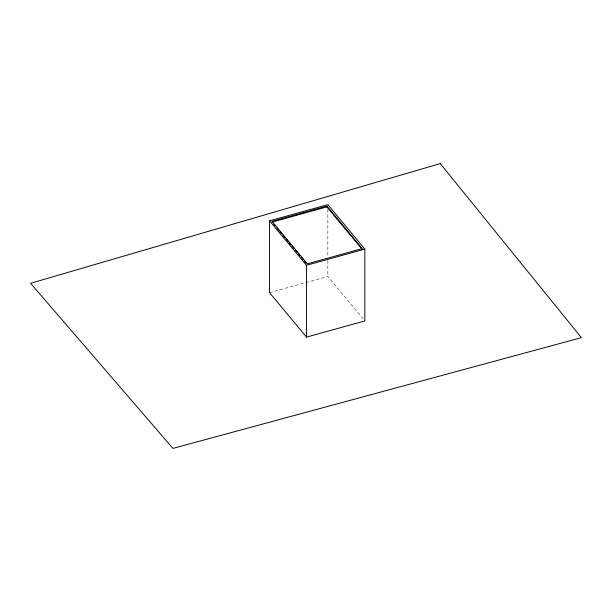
<?xml version="1.0" encoding="UTF-8"?>
<svg xmlns="http://www.w3.org/2000/svg" width="612" height="612" viewBox="0 0 612 612"><rect width="100%" height="100%" fill="white"/><g stroke="black" fill="none" stroke-linecap="round" stroke-linejoin="round"><path stroke-width="0.46" stroke-dasharray="3.06 2.29" d="M269.532 292.658L305.059 282.805M305.969 282.553L327.841 276.486L364.836 320.933M327.841 209.365L327.841 256.635M327.841 260.414L327.841 276.486"/><path stroke-width="0.92" d="M269.532 220.817L327.841 204.645L364.836 249.092L364.836 320.933L306.528 337.113L269.532 292.658L269.532 220.817L306.528 265.271L306.528 337.113M326.885 206.129L272.011 221.353L307.362 263.826L362.228 248.602L326.885 206.129L326.885 206.894L362.228 249.359M272.011 222.118L326.885 206.894M306.528 265.271L364.836 249.092M273.839 224.313L275.063 225.774M276.892 227.97L278.72 230.173M279.936 231.634L281.765 233.83M282.981 235.299L284.81 237.494M286.034 238.955L287.862 241.151M289.078 242.62L290.907 244.815M292.123 246.276L293.951 248.472M295.168 249.941L296.996 252.136M298.22 253.597L300.048 255.801M301.265 257.262L303.093 259.457M304.309 260.926L306.138 263.122M440.257 163.595L30.6 283.31L172.921 448.405L581.4 337.656L440.257 163.595"/></g></svg>
